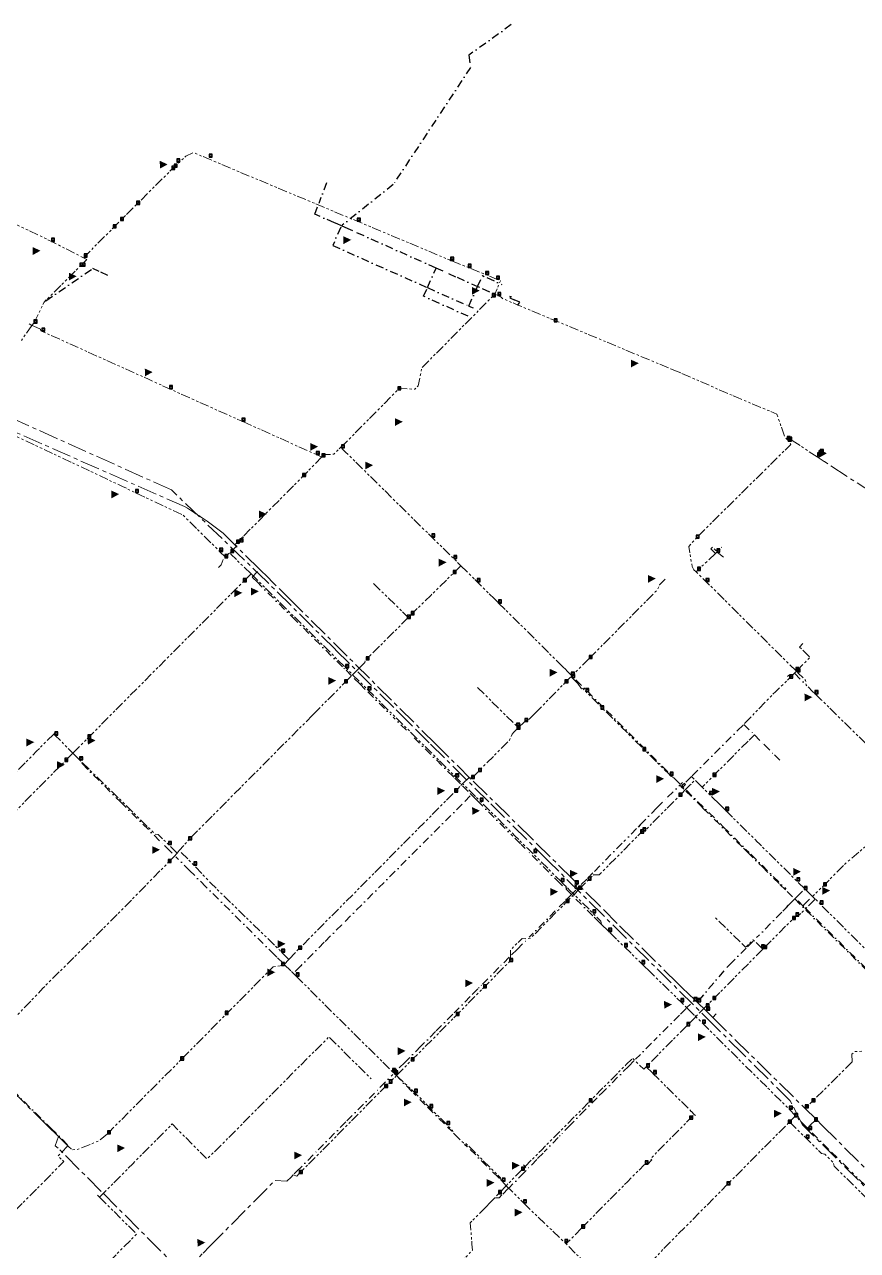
# Model space of a CAD drawing. Header units: millimetres. Extents: x 489358 to 493084, y 5457635 to 5460242.
# Drawn here: x 491291 to 491824, y 5458880 to 5459665 of the extents above; entities that cross this region are included whole.
import ezdxf

# ---------------------------------------------------------------- set-up
doc = ezdxf.new("R2010")
doc.units = ezdxf.units.MM
doc.header["$LTSCALE"] = 10
for name, pattern in [('CENTER', [2, 1.25, -0.25, 0.25, -0.25]), ('DASHDOT', [1, 0.5, -0.25, 0, -0.25]), ('PIPE', [1.305, 0.6, -0.15, 0.15, -0.15, 0.15, -0.105])]:
    doc.linetypes.add(name, pattern=pattern)
for name, color, linetype in [('Abandoned Mains', 10, 'Continuous'), ('Control Valves', 10, 'Continuous'), ('DFPS Mains', 10, 'Continuous'), ('Distribution Mains', 10, 'Continuous'), ('Hydrants', 10, 'Continuous'), ('Transmission Mains', 10, 'Continuous')]:
    doc.layers.add(name, color=color, linetype=linetype)

# ---------------------------------------------------------------- blocks, each defined once
blk = doc.blocks.new('SUPPLYPOINT')
at = {"linetype": 'Continuous'}
h = blk.add_hatch(color=256, dxfattribs=at)
h.paths.add_polyline_path([(0, 3.90525), (0, 0), (3.90525, 0), (3.90525, 3.90525)])
h.paths.add_polyline_path([(3.254375, 1.952625, -1), (0.650875, 1.952625, -1)], flags=16)
blk.add_lwpolyline([(0, 0), (3.90525, 0), (3.90525, 3.90525), (0, 3.90525)], close=True)
blk.add_circle((1.952625, 1.952625), 1.30175)
blk = doc.blocks.new('DAR')
blk.add_solid([(-2.25, 0.34), (-2.24, -0.41), (0, 0)])

msp = doc.modelspace()

# ---------------------------------------------------------------- linework, layer by layer
at = {"layer": 'Abandoned Mains', "color": 40, "linetype": 'DASHDOT', "lineweight": -3, "true_color": 0xffaa00}
for points in [[(491602.385, 5459665.44, 0), (491575.285, 5459645.788, 0), (491576.285, 5459637.938, 0)], [(491576.285, 5459637.938, 0), (491526.735, 5459562.935, 0), (491494.134, 5459536.932, 0)], [(491484.034, 5459564.133, 0), (491479.144, 5459550.885, 0)], [(491500.897, 5459533.297, 0), (491497.866, 5459534.647, 0), (491493.634, 5459536.532, 0), (491490.834, 5459537.772, 0), (491489.174, 5459538.512, 0), (491476.634, 5459544.082, 0), (491478.452, 5459549.008, 0)], [(491493.219, 5459535.604, 0), (491488.034, 5459523.982, 0), (491548.656, 5459496.994, 0)], [(491554.233, 5459509.535, 0), (491502.724, 5459532.483, 0)], [(491304.483, 5459488.586, 0), (491334.383, 5459509.176, 0)], [(491344.133, 5459504.777, 0), (491338.533, 5459507.276, 0), (491334.383, 5459509.176, 0)], [(491548.656, 5459496.994, 0), (491554.233, 5459509.535, 0)], [(491558.716, 5459507.54, 0), (491554.233, 5459509.535, 0)], [(491562.203, 5459505.992, 0), (491566.733, 5459503.985, 0)], [(491567.647, 5459503.578, 0), (491580.776, 5459497.719, 0)], [(491580.776, 5459497.719, 0), (491583.884, 5459504.685, 0)], [(491583.884, 5459504.685, 0), (491584.95, 5459504.208, 0)], [(491586.775, 5459503.39, 0), (491596.384, 5459499.086, 0)], [(491574.833, 5459478.685, 0), (491546.184, 5459491.434, 0), (491548.656, 5459496.994, 0)], [(491548.656, 5459496.994, 0), (491575.183, 5459485.185, 0)], [(491575.183, 5459485.185, 0), (491580.776, 5459497.719, 0)], [(491580.776, 5459497.719, 0), (491581.948, 5459497.196, 0)], [(491583.774, 5459496.381, 0), (491590.042, 5459493.585, 0)], [(491601.334, 5459491.436, 0), (491601.934, 5459491.286, 0)], [(491575.183, 5459485.185, 0), (491577.983, 5459483.935, 0)], [(491601.934, 5459491.286, 0), (491601.384, 5459490.436, 0), (491604.134, 5459489.236, 0)], [(491601.934, 5459491.286, 0), (491602.484, 5459491.036, 0)], [(491606.634, 5459485.836, 0), (491607.834, 5459487.686, 0), (491604.134, 5459489.236, 0)], [(491436.581, 5459311.546, 0), (491439.981, 5459315.376, 0)], [(491436.581, 5459311.546, 0), (491437.231, 5459310.896, 0), (491439.381, 5459308.726, 0)], [(491439.381, 5459308.726, 0), (491462.101, 5459286.186, 0), (491495.181, 5459253.327, 0)], [(491505.33, 5459243.277, 0), (491500.13, 5459248.427, 0), (491495.58, 5459252.927, 0), (491495.181, 5459253.327, 0)], [(491783.856, 5459249.82, 0), (491791.059, 5459242.671, 0)], [(491505.33, 5459243.277, 0), (491510.531, 5459238.127, 0), (491525.332, 5459223.445, 0)], [(491661.606, 5459228.033, 0), (491642.303, 5459247.363, 0)], [(491702.547, 5459187.032, 0), (491663.074, 5459226.563, 0)], [(491535.243, 5459213.613, 0), (491526.751, 5459222.037, 0)], [(491718.24, 5459184.47, 0), (491747.209, 5459213.371, 0), (491751.185, 5459217.337, 0)], [(491751.185, 5459217.337, 0), (491757.099, 5459211.493, 0)], [(491565.182, 5459183.929, 0), (491536.663, 5459212.205, 0)], [(491754.733, 5459207.328, 0), (491757.994, 5459210.608, 0)], [(491757.994, 5459210.608, 0), (491763.985, 5459204.688, 0)], [(491763.985, 5459204.688, 0), (491764.385, 5459204.238, 0), (491770.845, 5459197.838, 0), (491775.856, 5459192.868, 0)], [(491327.336, 5459192.831, 0), (491327.778, 5459191.97, 0), (491352.208, 5459167.691, 0), (491380.278, 5459139.811, 0), (491381.778, 5459138.321, 0), (491386.267, 5459133.875, 0)], [(491569.864, 5459179.264, 0), (491565.632, 5459183.479, 0), (491565.182, 5459183.929, 0)], [(491571.21, 5459177.925, 0), (491575.982, 5459173.179, 0), (491576.832, 5459172.329, 0), (491580.282, 5459168.879, 0)], [(491695.584, 5459163.883, 0), (491702.434, 5459170.784, 0), (491710.381, 5459178.389, 0)], [(491710.381, 5459178.389, 0), (491711.244, 5459177.534, 0)], [(491710.989, 5459178.989, 0), (491712.084, 5459180.084, 0)], [(491713.184, 5459179.424, 0), (491711.884, 5459178.134, 0), (491711.244, 5459177.534, 0)], [(491711.244, 5459177.534, 0), (491712.759, 5459176.031, 0)], [(491712.627, 5459177.595, 0), (491713.184, 5459178.184, 0), (491713.834, 5459178.834, 0), (491713.184, 5459179.424, 0)], [(491717.725, 5459183.957, 0), (491713.184, 5459179.424, 0)], [(491719.41, 5459182.329, 0), (491718.374, 5459183.314, 0), (491717.725, 5459183.957, 0)], [(491576.131, 5459171.616, 0), (491570.832, 5459166.228, 0), (491493.828, 5459089.014, 0), (491482.648, 5459077.794, 0), (491467.578, 5459062.673, 0), (491463.577, 5459058.587, 0)], [(491714.159, 5459174.642, 0), (491724.206, 5459164.667, 0), (491725.094, 5459163.785, 0), (491750.985, 5459138.086, 0), (491753.657, 5459135.449, 0), (491763.115, 5459126.056, 0), (491774.366, 5459114.906, 0), (491778.916, 5459110.406, 0), (491783.828, 5459105.544, 0)], [(491714.507, 5459175.138, 0), (491738.075, 5459151.766, 0), (491754.601, 5459135.372, 0)], [(491580.282, 5459168.879, 0), (491580.732, 5459168.429, 0), (491603.362, 5459145.779, 0)], [(491695.584, 5459163.883, 0), (491686.804, 5459154.953, 0), (491684.874, 5459152.983, 0), (491683.515, 5459151.602, 0)], [(491682.627, 5459150.7, 0), (491674.434, 5459142.372, 0)], [(491604.756, 5459144.385, 0), (491608.751, 5459140.389, 0), (491611.325, 5459137.808, 0)], [(491673.278, 5459141.197, 0), (491654.599, 5459122.205, 0), (491650.733, 5459118.281, 0), (491646.935, 5459114.454, 0)], [(491456.363, 5459064.371, 0), (491452.277, 5459068.371, 0), (491450.777, 5459069.861, 0), (491406.877, 5459113.411, 0), (491396.477, 5459123.721, 0), (491387.686, 5459132.466, 0)], [(491635.242, 5459113.881, 0), (491633.532, 5459115.58, 0), (491612.737, 5459136.393, 0)], [(491755.779, 5459134.203, 0), (491778.254, 5459111.909, 0)], [(491643.75, 5459111.955, 0), (491642.758, 5459112.941, 0), (491644.518, 5459114.715, 0)], [(491640.913, 5459108.367, 0), (491636.582, 5459103.98, 0), (491630.572, 5459097.93, 0), (491613.805, 5459081.039, 0)], [(491637.242, 5459113.731, 0), (491637.532, 5459111.752, 0)], [(491640.913, 5459108.367, 0), (491637.532, 5459111.752, 0)], [(491643.622, 5459111.113, 0), (491642.755, 5459110.234, 0), (491640.913, 5459108.367, 0)], [(491659.033, 5459090.281, 0), (491654.483, 5459094.781, 0), (491640.913, 5459108.367, 0)], [(491645.526, 5459113.034, 0), (491645.03, 5459112.534, 0)], [(491783.828, 5459105.544, 0), (491786.864, 5459108.598, 0)], [(491788.874, 5459110.55, 0), (491786.864, 5459108.598, 0)], [(491776.159, 5459097.668, 0), (491778.558, 5459100.082, 0), (491779.957, 5459101.651, 0), (491780.38, 5459102.076, 0)], [(491780.38, 5459102.076, 0), (491783.828, 5459105.544, 0)], [(491783.828, 5459105.544, 0), (491836.629, 5459053.16, 0), (491853.394, 5459036.521, 0)], [(491789.516, 5459100.767, 0), (491785.367, 5459104.852, 0)], [(491789.516, 5459100.767, 0), (491789.726, 5459101.837, 0), (491794.092, 5459106.097, 0)], [(491853.083, 5459037.687, 0), (491848.089, 5459042.638, 0), (491829.698, 5459060.888, 0), (491789.516, 5459100.767, 0)], [(491775.514, 5459097.02, 0), (491759.459, 5459080.861, 0)], [(491659.033, 5459090.281, 0), (491660.233, 5459089.112, 0)], [(491602.61, 5459069.76, 0), (491606.062, 5459073.239, 0), (491612.332, 5459079.555, 0)], [(491757.132, 5459078.518, 0), (491752.805, 5459074.155, 0), (491742.263, 5459063.535, 0), (491740.326, 5459061.584, 0)], [(491601.102, 5459068.24, 0), (491594.481, 5459061.567, 0), (491583.981, 5459050.987, 0)], [(491738.496, 5459059.534, 0), (491722.624, 5459040.891, 0)], [(491580.922, 5459047.906, 0), (491576.132, 5459043.079, 0), (491565.732, 5459032.604, 0)], [(491581.856, 5459048.851, 0), (491581.631, 5459048.616, 0), (491581.489, 5459048.475, 0)], [(491583.331, 5459050.337, 0), (491583.035, 5459050.039, 0)], [(491717.099, 5459038.221, 0), (491715.072, 5459036.215, 0)], [(491564.865, 5459031.73, 0), (491553.93, 5459020.715, 0), (491544.489, 5459011.204, 0), (491534.229, 5459000.874, 0), (491527.328, 5458993.923, 0)], [(491714.304, 5459035.447, 0), (491710.035, 5459031.132, 0), (491693.606, 5459014.723, 0)], [(491692.141, 5459013.186, 0), (491681.946, 5459002.96, 0)], [(491261.734, 5459004.28, 0), (491307.586, 5458958.866, 0), (491318.826, 5458947.716, 0)], [(491680.879, 5459001.892, 0), (491677.582, 5458998.578, 0), (491660.762, 5458981.689, 0), (491658.717, 5458979.634, 0)], [(491464.926, 5458931.02, 0), (491478.667, 5458944.871, 0), (491497.067, 5458963.422, 0), (491518.313, 5458984.838, 0), (491526.615, 5458993.205, 0)], [(491528.18, 5458993.062, 0), (491539.843, 5458981.126, 0)], [(491539.843, 5458981.126, 0), (491541.326, 5458979.639, 0)], [(491559.563, 5458961.531, 0), (491547.354, 5458973.647, 0), (491542.742, 5458978.227, 0)], [(491657.374, 5458978.323, 0), (491649.583, 5458970.478, 0), (491640.233, 5458960.868, 0), (491633.642, 5458954.097, 0)], [(491561.619, 5458959.487, 0), (491564.304, 5458956.797, 0)], [(491632.394, 5458952.807, 0), (491623.532, 5458943.701, 0)], [(491633.642, 5458954.097, 0), (491633.212, 5458953.647, 0)], [(491794.968, 5458955.823, 0), (491806.021, 5458944.873, 0)], [(491572.527, 5458948.657, 0), (491574.232, 5458946.968, 0)], [(491594.781, 5458926.566, 0), (491593.918, 5458927.422, 0), (491574.232, 5458946.968, 0)], [(491622.743, 5458942.889, 0), (491618.763, 5458938.798, 0), (491611.951, 5458931.796, 0), (491610.481, 5458930.276, 0), (491601.005, 5458920.7, 0)], [(491807.441, 5458943.467, 0), (491818.906, 5458932.111, 0)], [(491464.926, 5458931.02, 0), (491463.368, 5458929.463, 0)], [(491845.809, 5458905.469, 0), (491843.03, 5458908.215, 0), (491820.327, 5458930.703, 0)], [(491600.431, 5458920.126, 0), (491596.331, 5458916.026, 0)], [(491596.331, 5458916.026, 0), (491594.631, 5458914.276, 0), (491592.253, 5458914.063, 0)]]:
    msp.add_polyline3d(points, dxfattribs=at)
at = {"layer": 'DFPS Mains', "color": 5, "linetype": 'CENTER', "lineweight": 5}
msp.add_polyline3d([(491838.835, 5458911.394, 0), (491795.295, 5458954.543, 0), (491792.313, 5458957.499, 0), (491788.763, 5458961.017, 0), (491780.961, 5458976.29, 0), (491750.596, 5459006.401, 0), (491733.206, 5459023.645, 0), (491704.62, 5459052.013, 0), (491661.116, 5459095.169, 0), (491626.441, 5459129.564, 0), (491587.977, 5459167.759, 0), (491549.89, 5459205.558, 0), (491537.618, 5459217.741, 0), (491527.111, 5459228.158, 0), (491489.787, 5459265.227, 0), (491446.034, 5459308.589, 0), (491384.787, 5459367.459, 0), (491267.491, 5459420.205, 0), (491161.65, 5459467.798, 0), (491085.907, 5459501.892, 0), (491020.645, 5459531.186, 0), (491017.395, 5459532.642, 0), (490937.568, 5459568.556, 0)], dxfattribs=at)
at = {"layer": 'Distribution Mains', "color": 140, "linetype": 'PIPE', "lineweight": 5, "true_color": 0x00aaff, "flags": 128}
for points in [[(491117.182, 5459617.406), (491130.283, 5459611.406), (491154.571, 5459599.812), (491179.647, 5459587.842), (491180.098, 5459587.626), (491180.73, 5459587.325), (491225.903, 5459565.761), (491262.538, 5459548.272), (491263.26, 5459547.927), (491263.982, 5459547.582), (491293.837, 5459533.33), (491306.147, 5459527.454), (491307.969, 5459526.529), (491328.446, 5459516.129)], [(491328.446, 5459516.129), (491328.892, 5459516.576), (491347.474, 5459535.178), (491352.214, 5459539.923), (491362.175, 5459549.895), (491362.864, 5459550.584), (491363.288, 5459551.009), (491385.133, 5459572.863), (491386.465, 5459574.076), (491389.052, 5459576.529), (491394.022, 5459581.096), (491398.844, 5459583.431), (491408.505, 5459579.385), (491503.747, 5459539.498), (491562.08, 5459515.065)], [(491328.446, 5459516.129), (491330.62, 5459515.025), (491326.955, 5459511.336), (491326.251, 5459510.627), (491319.75, 5459504.083), (491303.233, 5459487.725)], [(491564.297, 5459514.146), (491563.557, 5459514.448), (491562.726, 5459514.795), (491562.08, 5459515.065)], [(491564.297, 5459514.146), (491574.248, 5459510.102), (491574.712, 5459509.914), (491575.175, 5459509.725), (491585.969, 5459505.339), (491586.436, 5459505.139), (491592.845, 5459502.395), (491595.435, 5459501.319), (491591.834, 5459492.785)], [(491493.199, 5459394.746), (491500.893, 5459402.333), (491501.58, 5459403.01), (491521.123, 5459422.804), (491525.016, 5459426.747), (491529.662, 5459431.453), (491530.79, 5459432.597), (491540.633, 5459431.933), (491542.783, 5459434.083), (491545.184, 5459445.733), (491590.184, 5459491.185), (491591.834, 5459492.785)], [(491591.834, 5459492.785), (491593.784, 5459491.936), (491595.984, 5459490.936), (491597.084, 5459489.836), (491606.634, 5459485.836), (491630.221, 5459475.992), (491685.384, 5459452.969)], [(491296.783, 5459474.325), (491303.233, 5459487.725)], [(491295.435, 5459472.802), (491288.733, 5459463.174)], [(491293.633, 5459473.725), (491295.435, 5459472.802)], [(491295.435, 5459472.802), (491296.783, 5459474.325)], [(491295.435, 5459472.802), (491296.619, 5459472.269)], [(491296.619, 5459472.269), (491301.034, 5459470.28), (491301.18, 5459469.336), (491301.762, 5459469.075), (491370.601, 5459438.072), (491377.622, 5459434.91), (491381.086, 5459433.349), (491383.548, 5459432.24), (491428.779, 5459411.985)], [(491685.384, 5459452.969), (491704.494, 5459444.989)], [(491704.494, 5459444.989), (491705.334, 5459444.639)], [(491705.334, 5459444.639), (491711.534, 5459442.039)], [(491711.534, 5459442.039), (491744.535, 5459427.691)], [(491419.381, 5459324.476), (491415.681, 5459328.126), (491394.64, 5459348.82), (491391.831, 5459351.576), (491361.753, 5459365.738), (491360.126, 5459366.506), (491353.581, 5459369.594), (491320.471, 5459385.194), (491249.633, 5459418.572), (491244.833, 5459421.072)], [(491744.535, 5459427.691), (491747.155, 5459426.591), (491766.735, 5459418.391), (491772.335, 5459416.042), (491777.435, 5459401.641), (491778.985, 5459399.642), (491779.385, 5459399.142)], [(491428.779, 5459411.985), (491429.966, 5459411.454), (491430.605, 5459411.168)], [(491430.605, 5459411.168), (491448.933, 5459402.96), (491451.955, 5459401.599), (491471.919, 5459392.614), (491476.619, 5459390.535), (491477.5, 5459390.145)], [(491720.684, 5459315.088), (491719.334, 5459316.388), (491718.134, 5459318.488), (491716.084, 5459331.287), (491720.734, 5459336.539), (491781.335, 5459396.642), (491779.735, 5459398.692), (491779.385, 5459399.142)], [(491798.185, 5459388.642), (491781.635, 5459399.492), (491779.985, 5459399.242), (491779.385, 5459399.142)], [(491477.5, 5459390.145), (491479.752, 5459389.149)], [(491481.199, 5459388.621), (491483.077, 5459390.086), (491488.779, 5459390.296), (491493.199, 5459394.746)], [(491493.623, 5459394.322), (491493.199, 5459394.746)], [(491493.623, 5459394.322), (491494.336, 5459393.62), (491496.26, 5459391.725), (491508.552, 5459379.613), (491516.884, 5459371.399), (491517.739, 5459370.556), (491520.658, 5459367.678), (491521.584, 5459366.765), (491535.596, 5459352.95), (491536.308, 5459352.248), (491538.089, 5459350.492), (491538.801, 5459349.79), (491551.049, 5459337.714), (491551.476, 5459337.293), (491551.903, 5459336.872), (491564.363, 5459324.583), (491565.502, 5459323.46), (491570.133, 5459318.931)], [(491798.185, 5459388.642), (491798.485, 5459389.192), (491800.185, 5459391.292)], [(491801.435, 5459392.892), (491801.085, 5459392.442), (491800.185, 5459391.292)], [(491481.199, 5459388.621), (491468.771, 5459375.978), (491462.021, 5459369.178), (491460.721, 5459367.878), (491449.733, 5459356.808), (491449.357, 5459356.429), (491448.981, 5459356.05), (491441.811, 5459348.827), (491430.481, 5459337.416)], [(491479.752, 5459389.149), (491481.199, 5459388.621)], [(491802.785, 5459385.642), (491798.185, 5459388.642)], [(491422.736, 5459327.282), (491428.631, 5459334.226), (491431.181, 5459336.826), (491430.481, 5459337.416)], [(491425.393, 5459332.282), (491426.453, 5459333.352), (491428.115, 5459335.029)], [(491428.819, 5459335.739), (491428.115, 5459335.029)], [(491430.481, 5459337.416), (491428.819, 5459335.739)], [(491419.381, 5459324.476), (491421.501, 5459326.706), (491422.736, 5459327.282)], [(491435.769, 5459313.718), (491422.817, 5459326.37), (491422.736, 5459327.282)], [(491733.134, 5459326.789), (491721.584, 5459315.888), (491720.684, 5459315.088)], [(491733.134, 5459326.789), (491732.034, 5459327.889), (491730.084, 5459329.789), (491731.134, 5459330.889), (491733.334, 5459328.739), (491735.034, 5459328.739), (491737.185, 5459330.889)], [(491733.534, 5459327.239), (491733.134, 5459326.789)], [(491733.534, 5459327.239), (491733.984, 5459327.639), (491735.334, 5459326.839), (491738.535, 5459323.989)], [(491414.88, 5459317.825), (491416.581, 5459319.526), (491418.081, 5459323.226), (491418.931, 5459324.076), (491419.381, 5459324.476)], [(491570.133, 5459318.931), (491565.173, 5459313.921), (491551.662, 5459300.74), (491550.774, 5459299.873), (491546.422, 5459295.629), (491538.172, 5459287.581), (491536.432, 5459285.829)], [(491570.133, 5459318.931), (491573.848, 5459315.24), (491574.699, 5459314.395), (491579.026, 5459310.095)], [(491435.769, 5459313.718), (491435.135, 5459313.079), (491430.771, 5459308.686)], [(491435.769, 5459313.718), (491462.791, 5459286.888), (491496.29, 5459253.627), (491500.833, 5459249.116)], [(491784.885, 5459251.34), (491784.459, 5459251.761), (491726.975, 5459308.841), (491725.863, 5459309.946), (491720.684, 5459315.088)], [(491321.729, 5459198.87), (491331.299, 5459208.56), (491333.009, 5459210.28), (491364.165, 5459241.648), (491392.31, 5459269.983), (491426.9, 5459304.786), (491430.771, 5459308.686)], [(491514.131, 5459307.528), (491515.251, 5459306.438), (491523.542, 5459298.368), (491536.432, 5459285.829)], [(491579.026, 5459310.095), (491579.878, 5459309.249), (491580.445, 5459308.686), (491583.525, 5459305.626), (491584.103, 5459305.052), (491588.32, 5459300.863), (491589.575, 5459299.616)], [(491652.213, 5459259.454), (491659.074, 5459266.374), (491694.524, 5459302.116), (491696.194, 5459303.806), (491697.274, 5459306.626), (491698.134, 5459307.496), (491700.924, 5459310.306)], [(491590.071, 5459299.123), (491589.575, 5459299.616)], [(491590.071, 5459299.123), (491593.481, 5459295.743), (491594.19, 5459295.034)], [(491635.473, 5459254.152), (491594.19, 5459295.034)], [(491536.432, 5459285.829), (491535.782, 5459285.179), (491519.901, 5459269.198), (491509.397, 5459258.598), (491508.763, 5459257.959)], [(491784.885, 5459251.34), (491785.588, 5459252.049), (491790.685, 5459257.189), (491793.685, 5459260.19), (491788.085, 5459265.789)], [(491789.135, 5459269.039), (491786.985, 5459266.839), (491788.085, 5459265.789)], [(491508.559, 5459256.895), (491504.767, 5459253.077)], [(491508.559, 5459256.895), (491508.763, 5459257.959)], [(491652.213, 5459259.454), (491641.233, 5459248.433)], [(491495.63, 5459243.876), (491500.41, 5459248.69), (491500.833, 5459249.116)], [(491500.833, 5459249.116), (491504.767, 5459253.077)], [(491500.833, 5459249.116), (491510.595, 5459239.473), (491526.774, 5459223.421), (491536.708, 5459213.564), (491566.746, 5459183.774), (491571.185, 5459179.353)], [(491637.247, 5459252.391), (491635.473, 5459254.152)], [(491640.803, 5459248.863), (491637.956, 5459251.686), (491637.247, 5459252.391)], [(491641.233, 5459248.433), (491640.636, 5459247.851)], [(491641.233, 5459248.433), (491640.803, 5459248.863)], [(491779.256, 5459248.068), (491780.107, 5459248.915), (491781.311, 5459247.715)], [(491781.311, 5459247.715), (491784.885, 5459251.34)], [(491784.885, 5459251.34), (491785.308, 5459250.923), (491786.02, 5459250.221), (491790.793, 5459245.516), (491791.059, 5459242.671), (491795.318, 5459238.444), (491797.045, 5459236.74)], [(491475.71, 5459223.819), (491493.681, 5459241.916), (491495.63, 5459243.876)], [(491580.682, 5459241.03), (491605.782, 5459216.181), (491606.882, 5459215.081)], [(491617.422, 5459224.391), (491636.693, 5459243.843)], [(491636.693, 5459243.843), (491640.073, 5459247.26)], [(491640.636, 5459247.851), (491640.073, 5459247.26)], [(491644.192, 5459244.301), (491641.162, 5459247.307), (491640.636, 5459247.851)], [(491644.192, 5459244.301), (491644.973, 5459243.526)], [(491704.522, 5459184.259), (491704.096, 5459184.658), (491703.193, 5459185.575), (491687.379, 5459201.307), (491660.553, 5459227.926), (491650.084, 5459238.313), (491648.097, 5459240.286), (491647.389, 5459240.14), (491644.973, 5459243.526)], [(491751.702, 5459217.87), (491770.085, 5459236.838), (491771.535, 5459238.188), (491780.585, 5459246.989), (491781.311, 5459247.715)], [(491797.045, 5459236.74), (491801.003, 5459232.868), (491803.647, 5459230.281), (491837.286, 5459197.371), (491844.027, 5459190.771), (491849.917, 5459185.011), (491851.887, 5459183.081), (491855.877, 5459178.861)], [(491475.216, 5459223.322), (491470.91, 5459218.985), (491451.461, 5459199.392), (491441.319, 5459189.174), (491440.669, 5459188.523), (491434.035, 5459181.844), (491421.758, 5459169.482), (491420.865, 5459168.583), (491420.372, 5459168.086), (491401.978, 5459149.562), (491401.348, 5459148.922), (491398.373, 5459145.93), (491395.778, 5459143.321), (491389.862, 5459136.498)], [(491475.71, 5459223.819), (491475.216, 5459223.322)], [(491610.959, 5459219.167), (491606.882, 5459215.081)], [(491617.422, 5459224.391), (491614.421, 5459221.362), (491613.785, 5459220.721), (491612.064, 5459220.282), (491610.959, 5459219.167)], [(491309.479, 5459211.17), (491300.67, 5459202.319), (491298.48, 5459200.119), (491288.169, 5459189.749), (491275.299, 5459176.788), (491274.229, 5459175.718), (491272.329, 5459174.618)], [(491310.129, 5459211.82), (491309.479, 5459211.17)], [(491309.479, 5459211.17), (491310.129, 5459210.52), (491320.429, 5459200.12), (491321.729, 5459198.87)], [(491606.032, 5459214.23), (491604.722, 5459212.91), (491604.072, 5459212.26), (491602.992, 5459211.16), (491601.302, 5459207.29), (491600.172, 5459206.15)], [(491606.882, 5459215.081), (491606.032, 5459214.23)], [(491600.172, 5459206.15), (491597.863, 5459203.81), (491581.352, 5459187.139)], [(491753.953, 5459206.685), (491731.463, 5459184.063), (491724.573, 5459177.133)], [(491281.779, 5459158.618), (491316.528, 5459193.67), (491321.729, 5459198.87)], [(491321.729, 5459198.87), (491322.779, 5459197.76)], [(491322.779, 5459197.76), (491325.595, 5459194.974), (491326.021, 5459194.551), (491326.741, 5459193.858)], [(491388.427, 5459134.843), (491382.849, 5459140.382), (491381.784, 5459141.439), (491376.32, 5459146.864), (491374.482, 5459146.999), (491352.144, 5459168.924), (491326.741, 5459193.858)], [(491581.352, 5459187.139), (491576.906, 5459182.69)], [(491460.043, 5459066.816), (491466.228, 5459073.373), (491477.799, 5459085.044), (491487.732, 5459095.058), (491514.329, 5459121.866), (491515.379, 5459122.916), (491530.869, 5459138.529), (491535.6, 5459143.297), (491548.451, 5459156.247), (491563.491, 5459171.408), (491566.081, 5459174.028), (491570.15, 5459178.286), (491570.783, 5459178.949)], [(491570.783, 5459178.949), (491571.185, 5459179.353)], [(491571.185, 5459179.353), (491576.192, 5459184.102), (491576.906, 5459182.69)], [(491634.972, 5459115.984), (491634.263, 5459116.688), (491616.155, 5459134.667), (491612.77, 5459138.027), (491609.559, 5459141.215), (491604.684, 5459146.056), (491582.411, 5459168.171), (491571.185, 5459179.353)], [(491704.522, 5459184.259), (491706.419, 5459183.165)], [(491706.419, 5459183.165), (491714.011, 5459175.63)], [(491714.011, 5459175.63), (491716.749, 5459178.411), (491717.45, 5459179.123)], [(491724.573, 5459177.133), (491720.006, 5459181.687), (491717.45, 5459179.123)], [(491645.66, 5459111.604), (491647.421, 5459113.379), (491647.843, 5459113.805), (491651.505, 5459117.497), (491655.027, 5459121.046), (491658.633, 5459120.989), (491674.549, 5459137.034), (491685.186, 5459147.745), (491685.905, 5459148.44), (491686.609, 5459149.15), (491687.314, 5459149.86), (491688.304, 5459149.722), (491697.108, 5459158.595), (491709.716, 5459171.302), (491714.011, 5459175.63)], [(491734.937, 5459166.849), (491731.662, 5459170.08), (491730.238, 5459171.485), (491729.318, 5459172.402), (491724.573, 5459177.133)], [(491862.017, 5459172.121), (491861.383, 5459171.483), (491859.007, 5459169.091), (491846.987, 5459156.97), (491829.806, 5459139.65), (491816.347, 5459128.249), (491812.267, 5459124.129), (491802.817, 5459114.597), (491802.167, 5459113.957), (491795.184, 5459107.16)], [(491734.937, 5459166.849), (491739.257, 5459162.585)], [(491739.257, 5459162.585), (491740.325, 5459161.532)], [(491790.327, 5459111.976), (491785.134, 5459117.124), (491783.511, 5459118.733), (491760.863, 5459141.187), (491760.046, 5459141.997), (491744.08, 5459157.827), (491740.325, 5459161.532)], [(491386.63, 5459132.823), (491382.677, 5459128.871), (491352.417, 5459097.909), (491349.807, 5459095.329), (491343.194, 5459088.779), (491305.727, 5459051.668), (491302.547, 5459048.337), (491277.697, 5459022.376), (491261.254, 5459005.238), (491260.606, 5459004.563), (491260.177, 5459004.116), (491259.317, 5459003.266), (491253.687, 5458997.695), (491172.936, 5458917.853), (491161.217, 5458906.263), (491154.708, 5458899.823), (491148.228, 5458893.412), (491142.198, 5458887.332)], [(491386.63, 5459132.823), (491388.427, 5459134.843)], [(491389.862, 5459136.498), (491388.427, 5459134.843)], [(491460.043, 5459066.816), (491455.339, 5459071.483), (491453.919, 5459072.892), (491410.07, 5459115.589), (491399.135, 5459127.285), (491389.862, 5459136.498)], [(491634.972, 5459115.984), (491636.533, 5459114.435), (491637.242, 5459113.731)], [(491645.66, 5459111.604), (491642.963, 5459114.281), (491643.313, 5459115.202), (491643.877, 5459115.77)], [(491528.856, 5458992.466), (491538.261, 5459001.935), (491539.67, 5459003.355), (491546.009, 5459009.743), (491565.944, 5459029.831), (491567, 5459030.896), (491567.986, 5459031.89), (491582.285, 5459046.299), (491582.832, 5459046.85), (491583.888, 5459047.915), (491584.522, 5459048.554), (491585.156, 5459049.192), (491596.423, 5459060.552), (491601.28, 5459065.453), (491601.914, 5459066.092), (491601.818, 5459072.811), (491604.072, 5459075.082), (491609.301, 5459080.318), (491611.211, 5459080.113), (491614.815, 5459080.48), (491637.355, 5459103.195), (491639.115, 5459104.97), (491640.313, 5459106.177), (491642.567, 5459108.448)], [(491642.567, 5459108.448), (491641.928, 5459109.082), (491639.941, 5459111.055), (491637.242, 5459113.731)], [(491642.567, 5459108.448), (491645.66, 5459111.604)], [(491642.567, 5459108.448), (491643.135, 5459107.885)], [(491660.233, 5459089.112), (491659.8, 5459091.374), (491654.545, 5459096.584), (491644.674, 5459106.358), (491643.135, 5459107.885)], [(491790.327, 5459111.976), (491789.883, 5459111.529)], [(491795.184, 5459107.16), (491790.327, 5459111.976)], [(491796.875, 5459105.484), (491795.184, 5459107.16)], [(491796.875, 5459105.484), (491786.543, 5459095.107), (491785.058, 5459095.172), (491784.494, 5459094.604), (491783.015, 5459093.113), (491782.311, 5459092.403), (491781.958, 5459092.048), (491764.658, 5459074.614), (491763.883, 5459073.833), (491763.427, 5459073.374)], [(491861.324, 5459041.478), (491856.273, 5459046.517), (491835.706, 5459066.936), (491832.163, 5459070.454), (491831.595, 5459071.018), (491800.071, 5459102.315), (491796.875, 5459105.484)], [(491748.879, 5459078.047), (491732.635, 5459094.084)], [(491660.233, 5459089.112), (491664.306, 5459085.147)], [(491664.306, 5459085.147), (491664.671, 5459084.782)], [(491688.384, 5459061.671), (491685.927, 5459064.065), (491674.759, 5459074.949), (491673.413, 5459076.261), (491672.067, 5459077.569), (491668.423, 5459081.121), (491664.671, 5459084.782)], [(491763.427, 5459073.374), (491762.575, 5459074.219), (491757.204, 5459079.471), (491753.094, 5459075.337), (491752.366, 5459074.604), (491749.591, 5459077.344), (491748.879, 5459078.047)], [(491763.427, 5459073.374), (491747.787, 5459057.627), (491745.038, 5459054.86), (491731.437, 5459041.166), (491726.93, 5459036.623)], [(491391.652, 5459003.38), (491399.075, 5459010.859), (491399.475, 5459011.259), (491449.097, 5459061.241), (491449.977, 5459062.121), (491454.464, 5459062.753)], [(491455.283, 5459062.868), (491454.464, 5459062.753)], [(491456.572, 5459063.171), (491455.283, 5459062.868)], [(491457.078, 5459063.672), (491456.572, 5459063.171)], [(491457.078, 5459063.672), (491460.043, 5459066.816)], [(491457.078, 5459063.672), (491461.725, 5459059.025)], [(491688.384, 5459061.671), (491689.772, 5459060.319)], [(491689.772, 5459060.319), (491708.894, 5459041.682), (491710.835, 5459039.782), (491714.309, 5459036.309)], [(491461.725, 5459059.025), (491462.878, 5459057.873), (491464.578, 5459056.173)], [(491464.578, 5459056.173), (491526.278, 5458994.973)], [(491714.309, 5459036.309), (491715.157, 5459035.46)], [(491718.797, 5459039.9), (491719.285, 5459040.383), (491719.884, 5459040.971)], [(491726.93, 5459036.623), (491720.521, 5459030.184)], [(491721.975, 5459040.128), (491721.65, 5459039.747)], [(491727.07, 5459033.925), (491727.434, 5459034.292), (491728.35, 5459035.215), (491726.93, 5459036.623)], [(491720.521, 5459030.184), (491714.756, 5459024.362)], [(491715.157, 5459035.46), (491719.808, 5459030.885)], [(491719.808, 5459030.885), (491720.521, 5459030.184)], [(491720.521, 5459030.184), (491721.233, 5459029.482)], [(491784.367, 5458966.714), (491780.337, 5458970.884), (491779.267, 5458971.954), (491767.656, 5458983.457), (491752.006, 5458998.983), (491724.735, 5459026.033), (491721.233, 5459029.482)], [(491731.348, 5459029.706), (491733.597, 5459031.986)], [(491714.756, 5459024.362), (491698.923, 5459008.375), (491688.758, 5458998.112)], [(491338.776, 5458914.566), (491360.024, 5458936.016), (491362.136, 5458938.145), (491385.275, 5458961.467), (491407.674, 5458938.968), (491485.627, 5459017.272), (491512.678, 5458990.423)], [(491820.658, 5459001.196), (491820.468, 5459006.086), (491822.188, 5459007.826), (491827.558, 5459008.056)], [(491343.775, 5458955.166), (491344.871, 5458956.27), (491390.291, 5459002.011)], [(491390.291, 5459002.011), (491390.996, 5459002.721), (491391.652, 5459003.38)], [(491688.758, 5458998.112), (491687.172, 5458996.509), (491680.037, 5459003.588), (491675.967, 5458999.503), (491659.577, 5458983.073), (491656.69, 5458980.13), (491652.175, 5458975.594), (491631.395, 5458954.611), (491621.678, 5458944.812), (491616.951, 5458940.043), (491611.248, 5458934.291)], [(491688.758, 5458998.112), (491692.734, 5458994.18)], [(491820.658, 5459001.196), (491818.708, 5458999.266), (491817.195, 5458997.765), (491801.801, 5458982.493), (491794.888, 5458975.634), (491792.142, 5458973.131)], [(491462.814, 5458928.908), (491465.008, 5458928.14), (491466.628, 5458929.773), (491467.403, 5458930.553), (491468.108, 5458931.263), (491473.391, 5458936.586), (491521.295, 5458984.848), (491521.999, 5458985.558), (491524.113, 5458987.687), (491526.649, 5458990.242), (491528.856, 5458992.466)], [(491526.278, 5458994.973), (491526.928, 5458994.373), (491527.328, 5458993.923), (491527.778, 5458993.473)], [(491527.778, 5458993.473), (491528.856, 5458992.466)], [(491528.856, 5458992.466), (491530.026, 5458991.373), (491540.398, 5458981.686), (491542.596, 5458979.5), (491547.915, 5458974.212), (491549.823, 5458972.316), (491550.249, 5458971.893), (491550.745, 5458971.399), (491561.107, 5458961.1), (491564.658, 5458957.58), (491565.011, 5458956.089), (491571.812, 5458949.356), (491573.227, 5458949.079), (491594.453, 5458928.019), (491595.02, 5458927.456), (491595.517, 5458926.963), (491595.664, 5458925.691), (491596.495, 5458924.825)], [(491692.734, 5458994.18), (491693.308, 5458993.611), (491696.194, 5458990.747), (491700.973, 5458986.004), (491717.714, 5458969.389)], [(491688.684, 5458936.479), (491689.584, 5458935.629), (491692.334, 5458938.429), (491691.484, 5458939.279), (491716.535, 5458964.581), (491719.535, 5458967.582)], [(491719.535, 5458967.582), (491717.714, 5458969.389)], [(491719.535, 5458967.582), (491720.335, 5458966.832)], [(491780.537, 5458962.848), (491783.787, 5458966.124), (491784.367, 5458966.714)], [(491791.988, 5458958.834), (491784.367, 5458966.714)], [(491791.403, 5458972.457), (491790.611, 5458971.735)], [(491792.142, 5458973.131), (491791.403, 5458972.457)], [(491682.355, 5458862.667), (491685.175, 5458865.699), (491700.085, 5458881.729), (491705.035, 5458886.72), (491734.235, 5458916.172), (491740.459, 5458922.447), (491740.952, 5458922.944), (491743.846, 5458925.862), (491749.026, 5458931.082), (491759.756, 5458941.903), (491779.722, 5458962.026), (491780.537, 5458962.848)], [(491780.537, 5458962.848), (491791.136, 5458952.338), (491801.072, 5458942.484), (491803.195, 5458942.069), (491803.929, 5458941.342), (491808.52, 5458936.792), (491809.166, 5458934.463), (491815.992, 5458927.698), (491828.073, 5458915.726), (491838.31, 5458905.58), (491842.84, 5458901.091), (491844.118, 5458899.824), (491844.828, 5458899.12)], [(491795.061, 5458961.942), (491791.988, 5458958.834)], [(491793.548, 5458957.23), (491792.838, 5458957.934), (491791.988, 5458958.834)], [(491795.764, 5458962.653), (491795.061, 5458961.942)], [(491797.506, 5458964.458), (491796.478, 5458963.374), (491795.764, 5458962.653)], [(491343.775, 5458955.166), (491338.625, 5458950.816), (491325.076, 5458945.316), (491323.796, 5458945.166), (491321.176, 5458944.866), (491320.526, 5458945.516)], [(491318.573, 5458947.461), (491312.176, 5458941.015), (491313.616, 5458939.596), (491315.876, 5458937.366), (491260.077, 5458881.215)], [(491611.248, 5458934.291), (491609.91, 5458932.942), (491609.561, 5458931.88)], [(491609.561, 5458931.88), (491611.603, 5458933.939), (491611.248, 5458934.291)], [(491611.248, 5458934.291), (491610.254, 5458935.277)], [(491647.398, 5458894.851), (491656.829, 5458904.371), (491665.984, 5458913.6), (491676.758, 5458924.463), (491687.53, 5458935.329), (491688.022, 5458935.826), (491688.684, 5458936.479)], [(491609.561, 5458931.88), (491608.854, 5458931.877), (491599.137, 5458921.951)], [(491599.137, 5458921.951), (491594.224, 5458916.853), (491591.573, 5458914.042)], [(491596.495, 5458924.825), (491599.137, 5458921.951)], [(491599.137, 5458921.951), (491610.199, 5458910.976)], [(491338.776, 5458914.566), (491362.575, 5458890.967), (491325.609, 5458853.778), (491351.527, 5458828.017)], [(491338.776, 5458914.566), (491337.476, 5458915.866)], [(491588.729, 5458911.039), (491586.241, 5458908.419)], [(491591.573, 5458914.042), (491588.729, 5458911.039)], [(491610.199, 5458910.976), (491612.884, 5458908.288), (491628.275, 5458893.567), (491636.566, 5458885.592), (491637.433, 5458884.717)], [(491586.241, 5458908.419), (491577.895, 5458900.046), (491576.13, 5458898.275), (491576.58, 5458892.365), (491577.178, 5458884.567), (491577.48, 5458880.625), (491575.655, 5458878.775), (491573.83, 5458876.925), (491552.22, 5458855.124), (491539.13, 5458841.924), (491521.079, 5458843.158)], [(491647.398, 5458894.851), (491637.433, 5458884.717)], [(491670.984, 5458851.028), (491666.647, 5458855.325), (491664.524, 5458857.445), (491657.97, 5458864.043), (491637.433, 5458884.717)]]:
    msp.add_lwpolyline(points, dxfattribs=at)
at = {"layer": 'Transmission Mains', "color": 176, "linetype": 'CENTER', "lineweight": 9, "true_color": 0x00007e}
for points in [[(491446.941, 5459311.068, 0), (491441.191, 5459316.625, 0), (491425.393, 5459332.282, 0), (491417.831, 5459339.756, 0), (491416.151, 5459341.076, 0), (491414.461, 5459342.386, 0), (491412.761, 5459343.676, 0), (491411.041, 5459344.946, 0), (491409.321, 5459346.206, 0), (491407.581, 5459347.446, 0), (491405.831, 5459348.666, 0), (491404.071, 5459349.876, 0), (491402.301, 5459351.066, 0), (491400.521, 5459352.246, 0), (491398.721, 5459353.396, 0), (491396.921, 5459354.546, 0), (491395.101, 5459355.666, 0), (491393.281, 5459356.776, 0), (491246.133, 5459421.472, 0), (491243.183, 5459422.762, 0), (491104.134, 5459483.619, 0), (491040.037, 5459512.834, 0)], [(491921.625, 5459308.016, 0), (491867.746, 5459343.204, 0), (491802.785, 5459385.642, 0)], [(491711.843, 5459048.703, 0), (491709.502, 5459050.973, 0), (491709.006, 5459051.466, 0), (491670.226, 5459089.94, 0), (491658.977, 5459101.099, 0), (491644.031, 5459115.926, 0), (491641.475, 5459118.461, 0), (491615.432, 5459144.297, 0), (491576.553, 5459182.336, 0), (491554.083, 5459204.636, 0), (491462.543, 5459295.57, 0), (491451.479, 5459306.56, 0), (491449.139, 5459308.885, 0), (491446.941, 5459311.068, 0)], [(491312.536, 5458953.416, 0), (491305.356, 5458960.486, 0), (491260.606, 5459004.563, 0), (491252.157, 5459012.886, 0), (491235.197, 5459029.586, 0), (491223.917, 5459040.695, 0), (491202.628, 5459061.665, 0), (491193.978, 5459070.215, 0), (491193.547, 5459070.686, 0), (491179.288, 5459084.865, 0), (491175.677, 5459088.452, 0), (491138.029, 5459125.854, 0), (491132.64, 5459131.214, 0), (491114.061, 5459149.673, 0), (491053.781, 5459209.563, 0), (491045.241, 5459217.403, 0), (491042.781, 5459219.663, 0)], [(491711.843, 5459048.703, 0), (491719.884, 5459040.971, 0), (491721.415, 5459039.503, 0), (491727.07, 5459033.925, 0), (491731.348, 5459029.706, 0), (491790.358, 5458971.504, 0), (491797.506, 5458964.458, 0), (491801.638, 5458960.384, 0)], [(491801.638, 5458960.384, 0), (491860.625, 5458901.592, 0), (491892.368, 5458869.953, 0), (491931.577, 5458830.874, 0), (491985.624, 5458777.01, 0), (491998.094, 5458764.591, 0), (492098.183, 5458736.653, 0), (492113.902, 5458732.263, 0), (492183.243, 5458712.906, 0), (492188.518, 5458711.434, 0), (492353.414, 5458665.408, 0), (492371.782, 5458660.278, 0), (492397.831, 5458653.029, 0), (492416.351, 5458647.849, 0), (492425.13, 5458645.4, 0)], [(491392.201, 5458865.843, 0), (491339.896, 5458918.276, 0), (491312.326, 5458945.916, 0), (491310.376, 5458947.416, 0), (491312.536, 5458953.416, 0)], [(491320.526, 5458945.516, 0), (491319.226, 5458946.816, 0), (491318.573, 5458947.461, 0), (491312.536, 5458953.416, 0)], [(491392.201, 5458865.843, 0), (491405.025, 5458878.808, 0), (491409.105, 5458882.928, 0), (491451.126, 5458925.37, 0), (491458.676, 5458924.77, 0), (491461.4, 5458927.494, 0), (491462.814, 5458928.908, 0)]]:
    msp.add_polyline3d(points, dxfattribs=at)

# ---------------------------------------------------------------- block references
at = {"layer": 'Control Valves', "color": 10, "xscale": 0.5121311055616196, "yscale": 0.5121311055845195, "zscale": 100000000}
for p in [(491388.226, 5459577.4), (491408.969, 5459580.492), (491384.966, 5459572.711), (491386.465, 5459574.076), (491362.51, 5459550.23), (491352.214, 5459539.923), (491503.747, 5459539.498), (491347.474, 5459535.178), (491307.991, 5459526.573), (491328.892, 5459516.576), (491563.557, 5459514.448), (491326.251, 5459510.627), (491327.665, 5459510.631), (491574.712, 5459509.914), (491585.969, 5459505.339), (491592.845, 5459502.395), (491590.184, 5459491.185), (491593.784, 5459491.936), (491296.783, 5459474.325), (491629.837, 5459475.069), (491301.762, 5459469.075), (491383.548, 5459432.24), (491529.658, 5459431.457), (491429.966, 5459411.454), (491778.985, 5459399.642), (491779.735, 5459398.692), (491779.985, 5459399.242), (491477.5, 5459390.145), (491481.199, 5459388.621), (491493.623, 5459394.322), (491798.485, 5459389.192), (491800.185, 5459391.292), (491468.781, 5459375.978), (491361.753, 5459365.738), (491426.453, 5459333.352), (491428.631, 5459334.226), (491551.476, 5459337.293), (491720.734, 5459336.539), (491415.681, 5459328.126), (491422.736, 5459327.282), (491733.984, 5459327.639), (491418.931, 5459324.076), (491565.502, 5459323.46), (491565.173, 5459313.921), (491721.584, 5459315.888), (491726.975, 5459308.841), (491430.771, 5459308.686), (491580.445, 5459308.686), (491594.19, 5459295.034), (491538.182, 5459287.571), (491535.782, 5459285.179), (491509.397, 5459258.598), (491652.213, 5459259.454), (491496.29, 5459253.627), (491640.803, 5459248.863), (491641.141, 5459247.307), (491780.585, 5459246.989), (491784.459, 5459251.761), (491785.308, 5459250.923), (491495.63, 5459243.876), (491510.595, 5459239.473), (491636.693, 5459243.843), (491650.084, 5459238.313), (491796.799, 5459236.974), (491659.672, 5459227.107), (491605.782, 5459216.181), (491610.959, 5459219.167), (491310.129, 5459210.52), (491331.299, 5459208.56), (491606.032, 5459214.23), (491686.529, 5459200.46), (491316.528, 5459193.67), (491326.021, 5459194.551), (491566.746, 5459183.774), (491581.352, 5459187.139), (491704.096, 5459184.658), (491731.463, 5459184.063), (491576.906, 5459182.69), (491566.081, 5459174.028), (491582.411, 5459168.171), (491709.716, 5459171.302), (491729.318, 5459172.402), (491739.613, 5459162.234), (491685.186, 5459147.745), (491686.609, 5459149.15), (491382.849, 5459140.382), (491395.778, 5459143.321), (491382.677, 5459128.871), (491616.808, 5459135.325), (491399.135, 5459127.285), (491634.263, 5459116.688), (491643.313, 5459115.202), (491651.505, 5459117.497), (491785.12, 5459117.11), (491802.177, 5459113.957), (491645.518, 5459111.745), (491789.883, 5459111.529), (491637.355, 5459103.195), (491800.071, 5459102.315), (491654.545, 5459096.584), (491782.311, 5459092.403), (491784.494, 5459094.604), (491664.671, 5459084.782), (491466.228, 5459073.373), (491674.759, 5459074.949), (491762.575, 5459074.219), (491763.883, 5459073.833), (491455.339, 5459071.483), (491601.28, 5459065.453), (491455.283, 5459062.868), (491685.928, 5459064.066), (491464.578, 5459056.173), (491584.522, 5459048.554), (491710.835, 5459039.782), (491719.285, 5459040.383), (491721.643, 5459039.753), (491727.143, 5459036.412), (491727.434, 5459034.292), (491731.437, 5459041.166), (491419.226, 5459031.619), (491567, 5459030.896), (491714.756, 5459024.362), (491724.735, 5459026.033), (491390.665, 5459002.387), (491526.278, 5458994.973), (491538.261, 5459001.935), (491688.972, 5458997.9), (491524.113, 5458987.687), (491526.928, 5458994.373), (491527.778, 5458993.473), (491693.336, 5458993.639), (491521.295, 5458984.848), (491540.398, 5458981.686), (491550.249, 5458971.893), (491652.175, 5458975.594), (491790.61, 5458971.736), (491794.888, 5458975.634), (491716.535, 5458964.581), (491780.337, 5458970.884), (491783.787, 5458966.134), (491561.107, 5458961.1), (491779.726, 5458962.022), (491792.838, 5458957.934), (491796.488, 5458963.384), (491343.775, 5458955.166), (491791.133, 5458952.335), (491688.022, 5458935.826), (491466.628, 5458929.773), (491596.495, 5458924.825), (491608.854, 5458931.877), (491594.224, 5458916.853), (491740.459, 5458922.447), (491610.199, 5458910.976), (491647.398, 5458894.851), (491636.566, 5458885.592)]:
    msp.add_blockref('SUPPLYPOINT', p, dxfattribs=at)
at = {"layer": 'Hydrants', "color": 1, "xscale": 2.217371762314368, "yscale": 6.667291191439385}
for p in [(491382.363, 5459575.882), (491301.02, 5459520.62), (491499.903, 5459527.578), (491324.15, 5459504.256), (491582.146, 5459495.118), (491372.766, 5459442.893), (491683.984, 5459448.588), (491532.883, 5459411.121), (491478.679, 5459395.2), (491803.935, 5459390.592), (491804.385, 5459390.992), (491513.898, 5459383.293), (491351.331, 5459364.774), (491445.832, 5459351.977), (491560.951, 5459321.12), (491694.884, 5459310.716), (491430.15, 5459301.576), (491440.755, 5459302.57), (491631.975, 5459250.631), (491490.231, 5459245.376), (491795.085, 5459234.79), (491336.259, 5459207.07), (491296.98, 5459205.969), (491316.578, 5459191.52), (491700.181, 5459182.545), (491560.031, 5459174.878), (491735.957, 5459174.4), (491582.322, 5459162.06), (491377.488, 5459137.109), (491644.914, 5459121.928), (491787.83, 5459123.085), (491632.379, 5459110.249), (491806.497, 5459110.957), (491457.868, 5459076.863), (491451.277, 5459058.672), (491577.865, 5459051.782), (491705.234, 5459037.981), (491726.873, 5459017.263), (491534.702, 5459008.287), (491538.581, 5458975.455), (491775.587, 5458968.284), (491355.11, 5458946.115), (491468.421, 5458941.516), (491607.852, 5458934.985), (491591.62, 5458923.956), (491609.588, 5458904.967), (491406.475, 5458885.568)]:
    msp.add_blockref('DAR', p, dxfattribs=at)

doc.saveas('drawing.dxf')
